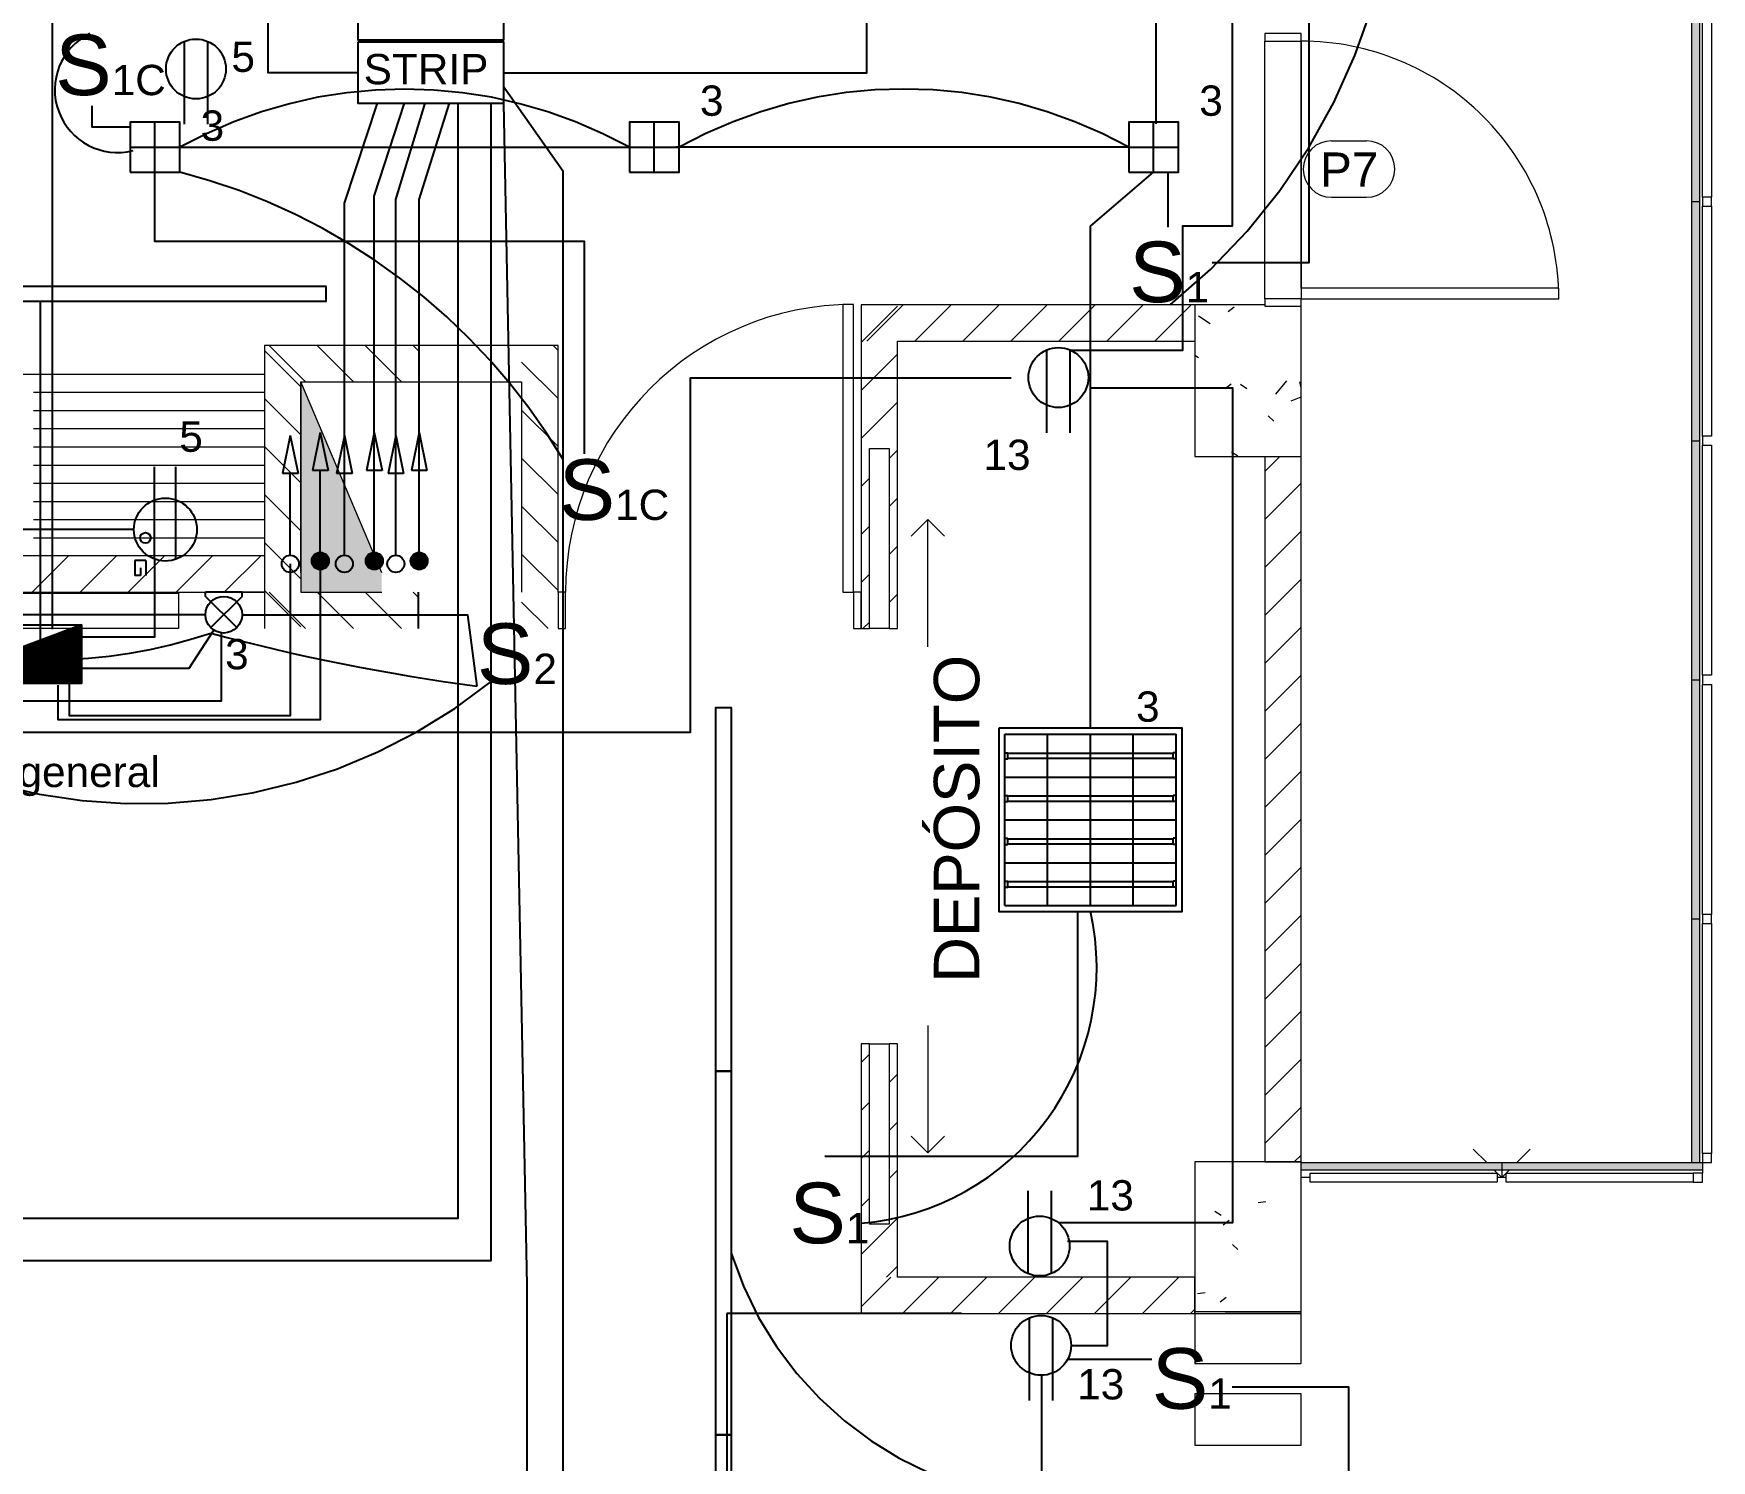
# Model space of a CAD drawing. Header units: inches. Extents: x 131 to 82119, y 71 to 16923.
# Drawn here: x 186.88 to 192.42, y 123.36 to 128.07 of the extents above; entities that cross this region are included whole.
import ezdxf
from ezdxf.enums import TextEntityAlignment as Align

# ---------------------------------------------------------------- set-up
doc = ezdxf.new("R2010")
doc.units = ezdxf.units.IN
doc.header["$MEASUREMENT"] = 0
doc.linetypes.add('HIDDEN', pattern=[9.525, 6.35, -3.175])
for name, color, linetype, lineweight in [('A-DETL-____-THIN', 151, 'Continuous', 18), ('A-DOOR-____-IDEN', 31, 'Continuous', 18), ('A-DOOR-____-MCUT', 31, 'Continuous', 18), ('A-DOOR-____-OTLN', 31, 'Continuous', 18), ('A-DOOR-FRAM-MCUT', 31, 'Continuous', 18), ('A-FLOR-____-OTLN', 192, 'Continuous', 18), ('A-FLOR-____-PATT', 8, 'Continuous', 18), ('A-GLAZ-CURT-OTLN', 52, 'Continuous', 18), ('A-GLAZ-CWMG-OTLN', 51, 'Continuous', 18), ('A-WALL-____-MCUT', 113, 'Continuous', 18), ('A-WALL-____-OTLN', 113, 'Continuous', 18), ('A-WALL-____-PATT', 111, 'Continuous', 18), ('DUCTO-PARED O TECHO', 7, 'Continuous', 25), ('G-____-____-TEXT', 231, 'Continuous', 9), ('RED-TELEVISIÓN', 84, 'TELEVISION', 25), ('RED-TELÉFONO', 240, 'TELEFONO', 25), ('S-COLS-____-MCUT', 52, 'Continuous', 18), ('S-COLS-____-OTLN', 52, 'Continuous', 18), ('S-STRS-____-OTLN', 31, 'Continuous', 18), ('SIMBOLOGIA', 150, 'Continuous', 25), ('SIMBOLOGÍA', 150, 'Continuous', 25)]:
    doc.layers.add(name, color=color, linetype=linetype, lineweight=lineweight)
for name, color, linetype in [('Arquitectónico', 253, 'Continuous'), ('BLOQUES TOMAS Y LUCES', 140, 'Continuous'), ('BLOQUES_ILUMINACION', 1, 'Continuous'), ('BLOQUES_ILUMINACION1', 8, 'Continuous'), ('INTERRUPTORES', 6, 'Continuous'), ('LAMPARAS', 20, 'Continuous'), ('LUCES Y TOMAS', 5, 'Continuous'), ('Retorno', 5, 'HIDDEN')]:
    doc.layers.add(name, color=color, linetype=linetype)
doc.styles.add('Arial_1', font='arial.ttf', dxfattribs={"height": 0.15})
doc.styles.add('Arial_4', font='arial.ttf', dxfattribs={"height": 0.1125})
doc.styles.get("Standard").update_dxf_attribs({"font": 'arial.ttf'})
doc.linetypes.add('TELEFONO', pattern='A,0.32,-0.12,["TEL",Standard,S=0.065,R=0,X=-0.065,Y=-0.0325],-0.14', length=0.58)
doc.linetypes.add('TELEVISION', pattern='A,0.32,-0.13,["TV",Standard,S=0.065,R=0,X=-0.065,Y=-0.0325],-0.13', length=0.58)
pattern_1 = [(45, (197.74889, 144.03864), (-0.07919596, 0.07919596), [])]

# ---------------------------------------------------------------- blocks, each defined once
blk = doc.blocks.new('M_Concrete-Rectangular-Column - Columna Concreto 0_35 x 0_50-1658615-ARQ-P1')
at = {"layer": 'S-COLS-____-OTLN'}
h = blk.add_hatch(dxfattribs=at)
h.set_pattern_fill('FP_33', style=0, pattern_type=2)
h.set_pattern_definition([(50, (6.859, 17.117), (0.546432, -0.047308), [0.057, -0.629]), (355, (6.859, 17.117), (-0.105429, 0.57337), [0.046, -0.503]), (100.451, (6.904, 17.113), (0.440955, 0.525708), [0.049, -0.534]), (46.184, (6.859, 17.269), (0.813123, -0.12606), [0.086, -0.943]), (96.636, (6.926, 17.259), (0.711995, 0.742252), [0.073, -0.801]), (351.184, (6.859, 17.269), (0.71223, 0.742616), [0.069, -0.754]), (21, (6.935, 17.231), (0.454985, -0.306292), [0.057, -0.629]), (326, (6.935, 17.231), (0.185766, 0.552594), [0.046, -0.503]), (71.451, (6.973, 17.205), (0.640536, 0.246016), [0.049, -0.534]), (37.5, (6.859, 17.117), (0.009206, 0.2541166), [0.025, -0.472, 0.025, -0.485, -0.505]), (37.5, (6.859, 17.117), (0.009206, 0.2541166), [-1.007, 0.025, -0.48]), (7.5, (6.859, 17.117), (0.2004608, 0.3007382), [0.025, -0.266, 0.025, -0.46, -0.192]), (7.5, (6.859, 17.117), (0.2004608, 0.3007382), [-0.776, 0.025, -0.167]), (327.5, (6.689, 17.117), (0.406483, -0.0170776), [0.025, -0.165, 0.025, -0.569, -0.789]), (327.5, (6.689, 17.117), (0.406483, -0.0170776), [-0.785, 0.025, -0.764]), (317.5, (6.612, 17.117), (0.4439987, 0.076008), [0.025, -0.223, 0.025, -0.37, -0.56]), (317.5, (6.612, 17.117), (0.4439987, 0.076008), [-0.642, 0.025, -0.535])])
h.paths.add_polyline_path([(0.175, -0.25), (0.175, 0.2451), (0.055, 0.2451), (0.055, 0.25), (-0.175, 0.25), (-0.175, -0.25), (0.055, -0.25)], flags=0)
at = {"layer": 'S-COLS-____-MCUT'}
for p, q in [((0.055, 0.25), (-0.175, 0.25)), ((-0.175, 0.25), (-0.175, -0.25)), ((0.175, -0.25), (0.175, 0.2451)), ((-0.175, -0.25), (0.175, -0.25))]:
    blk.add_line(p, q, dxfattribs=at)
blk = doc.blocks.new('Puertas Revit Lisas - 0_90 X 2_60-1819666-ARQ-P1')
at = {"layer": 'A-DOOR-____-MCUT'}
for p, q in [((0.425, 0.906825), (0.39, 0.906825)), ((0.39, 0.906825), (0.39, 0.056825)), ((0.425, 0.056825), (0.425, 0.906825)), ((0.39, 0.056825), (0.425, 0.056825))]:
    blk.add_line(p, q, dxfattribs=at)
at = {"layer": 'A-DOOR-____-OTLN'}
blk.add_arc((0.425, 0.056825), 0.85, 90, 180, dxfattribs=at)
at = {"layer": 'A-DOOR-FRAM-MCUT'}
for p, q in [((-0.425, 0.056825), (-0.45, 0.056825)), ((-0.45, 0.056825), (-0.45, -0.063175)), ((-0.425, -0.063175), (-0.425, 0.056825)), ((0.425, 0.056825), (0.425, -0.063175)), ((0.45, 0.056825), (0.425, 0.056825)), ((0.45, -0.063175), (0.45, 0.056825)), ((-0.45, -0.063175), (-0.425, -0.063175)), ((0.425, -0.063175), (0.45, -0.063175))]:
    blk.add_line(p, q, dxfattribs=at)
blk = doc.blocks.new('System Panel - Glazed-1488013-ARQ-P1')
at = {"layer": 'A-GLAZ-CURT-OTLN'}
blk.add_hatch(color=256, dxfattribs=at).paths.add_polyline_path([(0.3309, 0.0245), (0.3309, 0.0495), (-0.3309, 0.0495), (-0.3309, 0.0245)], flags=0)
for p, q in [((-0.3309, 0.0495), (0.3309, 0.0495)), ((0.3309, 0.0245), (-0.3309, 0.0245)), ((0.3309, 0.0495), (0.3309, 0.0245))]:
    blk.add_line(p, q, dxfattribs=at)
blk = doc.blocks.new('System Panel - Glazed-V28-ARQ-P1')
at = {"layer": 'A-GLAZ-CURT-OTLN'}
blk.add_hatch(color=256, dxfattribs=at).paths.add_polyline_path([(0.3309, 0.0245), (0.3309, 0.0495), (-0.3309, 0.0495), (-0.3309, 0.0245)], flags=0)
for p, q in [((-0.3309, 0.0495), (0.3309, 0.0495)), ((-0.3309, 0.0495), (-0.3309, 0.0245)), ((0.3309, 0.0245), (-0.3309, 0.0245)), ((0.3309, 0.0495), (0.3309, 0.0245))]:
    blk.add_line(p, q, dxfattribs=at)
blk = doc.blocks.new('System Panel - Glazed-1488044-ARQ-P1')
at = {"layer": 'A-GLAZ-CURT-OTLN'}
blk.add_hatch(color=256, dxfattribs=at).paths.add_polyline_path([(-0.402, 0.0245), (0.402, 0.0245), (0.402, 0.0495), (-0.402, 0.0495)], flags=0)
for p, q in [((-0.402, 0.0495), (0.402, 0.0495)), ((-0.402, 0.0495), (-0.402, 0.0245)), ((0.402, 0.0245), (-0.402, 0.0245)), ((0.402, 0.0495), (0.402, 0.0245))]:
    blk.add_line(p, q, dxfattribs=at)
blk = doc.blocks.new('System Panel - Glazed-1488045-ARQ-P1')
at = {"layer": 'A-GLAZ-CURT-OTLN'}
blk.add_hatch(color=256, dxfattribs=at).paths.add_polyline_path([(-0.3945, 0.0495), (-0.3945, 0.0245), (0.3945, 0.0245), (0.3945, 0.0495), (0.0344, 0.0495)], flags=0)
for p, q in [((-0.3945, 0.0495), (0.3945, 0.0495)), ((-0.3945, 0.0495), (-0.3945, 0.0245)), ((0.3945, 0.0245), (-0.3945, 0.0245)), ((0.3945, 0.0495), (0.3945, 0.0245))]:
    blk.add_line(p, q, dxfattribs=at)
blk = doc.blocks.new('Rectangular Mullion - 30mm Square-1488043-ARQ-P1')
at = {"layer": 'A-GLAZ-CWMG-OTLN'}
for p, q in [((0, -5.8737), (0.03, -5.8737)), ((0, -6.6327), (0, -5.8737)), ((0.03, -5.8737), (0.03, -6.6327)), ((0.03, -6.6327), (0, -6.6327))]:
    blk.add_line(p, q, dxfattribs=at)
blk = doc.blocks.new('Rectangular Mullion - 30mm Square-1488012-ARQ-P1')
at = {"layer": 'A-GLAZ-CWMG-OTLN'}
for p, q in [((-1.2937, -9.094), (-1.2937, -9.064)), ((-1.2937, -9.064), (-0.6769, -9.064)), ((-0.6769, -9.064), (-0.6769, -9.094)), ((-0.6769, -9.094), (-1.2937, -9.094))]:
    blk.add_line(p, q, dxfattribs=at)
blk = doc.blocks.new('Rectangular Mullion - 30mm Square-1488014-ARQ-P1')
at = {"layer": 'A-GLAZ-CWMG-OTLN'}
for p, q in [((-0.03, -0.015), (-0.03, 0.015)), ((-0.03, 0.015), (0, 0.015)), ((0, 0.015), (0, -0.015)), ((0, -0.015), (-0.03, -0.015))]:
    blk.add_line(p, q, dxfattribs=at)
blk = doc.blocks.new('Rectangular Mullion - 30mm Square-1488003-ARQ-P1')
at = {"layer": 'A-GLAZ-CWMG-OTLN'}
for p, q in [((0, 0.015), (-0.03, 0.015)), ((-0.03, 0.015), (-0.03, -0.015)), ((0, -0.015), (0, 0.015)), ((-0.03, -0.015), (0, -0.015))]:
    blk.add_line(p, q, dxfattribs=at)
blk = doc.blocks.new('Rectangular Mullion - 30mm Square-1488009-ARQ-P1')
at = {"layer": 'A-GLAZ-CWMG-OTLN'}
for p, q in [((-0.015, -0.015), (-0.015, 0.015)), ((-0.015, 0.015), (0.015, 0.015)), ((0.015, 0.015), (0.015, -0.015)), ((0.015, -0.015), (-0.015, -0.015))]:
    blk.add_line(p, q, dxfattribs=at)
blk = doc.blocks.new('Puertas Revit Lisas - 1_00 x 2_70-1759846-ARQ-P1')
at = {"layer": 'A-DOOR-____-MCUT'}
for p, q in [((0.475, 1.006825), (0.44, 1.006825)), ((0.44, 1.006825), (0.44, 0.056825)), ((0.475, 0.056825), (0.475, 1.006825)), ((0.44, 0.056825), (0.475, 0.056825))]:
    blk.add_line(p, q, dxfattribs=at)
at = {"layer": 'A-DOOR-____-OTLN'}
blk.add_arc((0.475, 0.056825), 0.95, 90, 180, dxfattribs=at)
at = {"layer": 'A-DOOR-FRAM-MCUT'}
for p, q in [((-0.475, 0.056825), (-0.5, 0.056825)), ((-0.5, 0.056825), (-0.5, -0.063175)), ((-0.475, -0.063175), (-0.475, 0.056825)), ((0.475, 0.056825), (0.475, -0.063175)), ((0.5, 0.056825), (0.475, 0.056825)), ((0.5, -0.063175), (0.5, 0.056825)), ((-0.5, -0.063175), (-0.475, -0.063175)), ((0.475, -0.063175), (0.5, -0.063175))]:
    blk.add_line(p, q, dxfattribs=at)
blk = doc.blocks.new('Etiqueta Puerta 1_5mm - Etiqueta Puerta 1_5mm-1832370-ARQ-P1')
at = {"layer": 'A-DOOR-____-IDEN'}
for p, q in [((-0.000813, 0.001281), (0.000734, 0.001281)), ((-0.000813, -0.001203), (0.000734, -0.001203))]:
    blk.add_line(p, q, dxfattribs=at)
for centre, start, end in [((-0.000813, 0.000039), 90, 270), ((0.000734, 0.000039), 270, 90)]:
    blk.add_arc(centre, 0.001242, start, end, dxfattribs=at)
blk = doc.blocks.new('LUZAP')
at = {"layer": 'SIMBOLOGIA'}
for p, q in [((-0.09, 0.02), (0.0636, 0.1736)), ((-0.0636, 0.1736), (0.09, 0.02)), ((-0.09, 0.02), (-0.09, 0)), ((-0.09, 0), (0.09, 0)), ((0.09, 0.02), (0.09, 0))]:
    blk.add_line(p, q, dxfattribs=at)
blk.add_circle((0, 0.11), 0.09, dxfattribs=at)
blk = doc.blocks.new('4X17W')
at = {"layer": 'BLOQUES_ILUMINACION'}
blk.add_lwpolyline([(-0.3025, 0.3025), (-0.3025, -0.3025), (0.3025, -0.3025), (0.3025, 0.3025)], close=True, dxfattribs=at)
at = {"layer": 'BLOQUES_ILUMINACION1'}
for p, q in [((-0.2825, -0.2825), (-0.2825, 0.2825)), ((-0.2825, 0.2825), (0.2825, 0.2825)), ((-0.1413, -0.2825), (-0.1413, 0.2825)), ((0, -0.2825), (0, 0.2825)), ((0.1413, -0.2825), (0.1413, 0.2825)), ((0.2825, -0.2825), (0.2825, 0.2825)), ((-0.2825, 0.2219), (-0.2725, 0.2219)), ((-0.2725, 0.2019), (-0.2725, 0.2219)), ((0.2725, 0.2019), (0.2725, 0.2219)), ((0.2825, 0.2219), (0.2725, 0.2219)), ((-0.2825, 0.2019), (-0.2725, 0.2019)), ((-0.2725, 0.2204), (0.2725, 0.2204)), ((-0.2725, 0.2034), (0.2725, 0.2034)), ((0.2825, 0.2019), (0.2725, 0.2019)), ((-0.2825, 0.1413), (0.2825, 0.1413)), ((-0.2825, 0.0806), (-0.2725, 0.0806)), ((-0.2825, 0.0606), (-0.2725, 0.0606)), ((-0.2725, 0.0606), (-0.2725, 0.0806)), ((-0.2725, 0.0791), (0.2725, 0.0791)), ((-0.2725, 0.0621), (0.2725, 0.0621)), ((0.2725, 0.0606), (0.2725, 0.0806)), ((0.2825, 0.0806), (0.2725, 0.0806)), ((0.2825, 0.0606), (0.2725, 0.0606)), ((-0.2825, 0), (0.2825, 0)), ((-0.2825, -0.0606), (-0.2725, -0.0606)), ((-0.2825, -0.0806), (-0.2725, -0.0806)), ((-0.2725, -0.0806), (-0.2725, -0.0606)), ((-0.2725, -0.0621), (0.2725, -0.0621)), ((-0.2725, -0.0791), (0.2725, -0.0791)), ((0.2725, -0.0806), (0.2725, -0.0606)), ((0.2825, -0.0606), (0.2725, -0.0606)), ((0.2825, -0.0806), (0.2725, -0.0806)), ((-0.2825, -0.1413), (0.2825, -0.1413)), ((-0.2825, -0.2019), (-0.2725, -0.2019)), ((-0.2725, -0.2219), (-0.2725, -0.2019)), ((-0.2725, -0.2034), (0.2725, -0.2034)), ((-0.2725, -0.2204), (0.2725, -0.2204)), ((0.2725, -0.2219), (0.2725, -0.2019)), ((0.2825, -0.2019), (0.2725, -0.2019)), ((-0.2825, -0.2219), (-0.2725, -0.2219)), ((0.2825, -0.2219), (0.2725, -0.2219)), ((-0.2825, -0.2825), (0.2825, -0.2825))]:
    blk.add_line(p, q, dxfattribs=at)
blk = doc.blocks.new('TOMA')
at = {"layer": 'SIMBOLOGIA'}
for p, q in [((-0.0301, 0.2165), (-0.0301, 0.0062)), ((0.0294, 0.2165), (0.0294, 0.1463)), ((0.0294, 0.1463), (0.0294, 0.0059))]:
    blk.add_line(p, q, dxfattribs=at)
blk.add_circle((0, 0.0761), 0.0761, dxfattribs=at)
blk = doc.blocks.new('TOMA GFCI')
at = {"layer": 'BLOQUES TOMAS Y LUCES'}
for p, q in [((-0.0076, 0.044), (-0.3947, 0.044)), ((-0.0084, -0.0462), (-0.3947, -0.0462)), ((-0.003, -0.0813), (0.0598, -0.0813)), ((-0.003, -0.0813), (-0.003, -0.1274)), ((-0.003, -0.1274), (0.0598, -0.1274)), ((0.0284, -0.1043), (0.0598, -0.1043)), ((0.0598, -0.1043), (0.0598, -0.1274))]:
    blk.add_line(p, q, dxfattribs=at)
for centre, radius in [((-0.1319, 0), 0.1319), ((-0.0971, -0.0838), 0.0221)]:
    blk.add_circle(centre, radius, dxfattribs=at)
blk = doc.blocks.new('TABLERO')
at = {"layer": 'LUCES Y TOMAS', "color": 0}
for points in [[(0.2574, 0), (-0.2574, -0.1939)], [(-0.2574, 0), (0.2574, 0), (0.2574, -0.1939), (-0.2574, -0.1939), (-0.2574, 0)], [(0.2574, 0), (-0.2574, -0.1939)], [(0.2574, -0.0038), (-0.2474, -0.1939)], [(0.2574, -0.0075), (-0.2374, -0.1939)], [(0.2574, -0.0113), (-0.2274, -0.1939)], [(0.2574, -0.0151), (-0.2174, -0.1939)], [(0.2574, -0.0188), (-0.2074, -0.1939)], [(0.2574, -0.0226), (-0.1974, -0.1939)], [(0.2574, -0.0264), (-0.1874, -0.1939)], [(0.2574, -0.0301), (-0.1774, -0.1939)], [(0.2574, -0.0339), (-0.1674, -0.1939)], [(0.2574, -0.0377), (-0.1574, -0.1939)], [(0.2574, -0.0414), (-0.1474, -0.1939)], [(0.2574, -0.0452), (-0.1374, -0.1939)], [(0.2574, -0.049), (-0.1274, -0.1939)], [(0.2574, -0.0527), (-0.1174, -0.1939)], [(0.2574, -0.0565), (-0.1074, -0.1939)], [(0.2574, -0.0603), (-0.0974, -0.1939)], [(0.2574, -0.064), (-0.0874, -0.1939)], [(0.2574, -0.0678), (-0.0774, -0.1939)], [(0.2574, -0.0716), (-0.0674, -0.1939)], [(0.2574, -0.0753), (-0.0574, -0.1939)], [(0.2574, -0.0791), (-0.0474, -0.1939)], [(0.2574, -0.0829), (-0.0374, -0.1939)], [(0.2574, -0.0866), (-0.0274, -0.1939)], [(0.2574, -0.0904), (-0.0174, -0.1939)], [(0.2574, -0.0942), (-0.0074, -0.1939)], [(0.2574, -0.0979), (0.0026, -0.1939)], [(0.2574, -0.1017), (0.0126, -0.1939)], [(0.2574, -0.1055), (0.0226, -0.1939)], [(0.2574, -0.1092), (0.0326, -0.1939)], [(0.2574, -0.113), (0.0426, -0.1939)], [(0.2574, -0.1168), (0.0526, -0.1939)], [(0.2574, -0.1205), (0.0626, -0.1939)], [(0.2574, -0.1243), (0.0726, -0.1939)], [(0.2574, -0.1281), (0.0826, -0.1939)], [(0.2574, -0.1318), (0.0926, -0.1939)], [(0.2574, -0.1356), (0.1026, -0.1939)], [(0.2574, -0.1394), (0.1126, -0.1939)], [(0.2574, -0.1431), (0.1226, -0.1939)], [(0.2574, -0.1469), (0.1326, -0.1939)], [(0.2574, -0.1507), (0.1426, -0.1939)], [(0.2574, -0.1544), (0.1526, -0.1939)], [(0.2574, -0.1582), (0.1626, -0.1939)], [(0.2574, -0.162), (0.1726, -0.1939)], [(0.2574, -0.1657), (0.1826, -0.1939)], [(0.2574, -0.1695), (0.1926, -0.1939)], [(0.2574, -0.1733), (0.2026, -0.1939)], [(0.2574, -0.177), (0.2126, -0.1939)], [(0.2574, -0.1808), (0.2226, -0.1939)], [(0.2574, -0.1846), (0.2326, -0.1939)], [(0.2574, -0.1883), (0.2426, -0.1939)], [(0.2574, -0.1921), (0.2526, -0.1939)]]:
    blk.add_lwpolyline(points, dxfattribs=at)
blk = doc.blocks.new('Db')
at = {"layer": 'SIMBOLOGÍA'}
blk.add_hatch(color=256, dxfattribs=at).paths.add_polyline_path([(0.0282, 0, 1), (-0.0282, 0, 1)])
at = {"layer": 'SIMBOLOGÍA', "color": 3, "linetype": 'Continuous'}
for p, q in [((0.0282, 0), (0.2983, 0)), ((0.4239, 0), (0.2983, 0.0256)), ((0.2983, -0.0256), (0.2983, 0.0256)), ((0.4239, 0), (0.2983, -0.0256))]:
    blk.add_line(p, q, dxfattribs=at)
at = {"layer": 'SIMBOLOGÍA', "ltscale": 0.2}
blk.add_circle((0, 0), 0.0282, dxfattribs=at)
blk = doc.blocks.new('Ds')
at = {"layer": 'SIMBOLOGÍA', "color": 3, "linetype": 'Continuous'}
for p, q in [((0.0282, 0), (0.2983, 0)), ((0.2983, -0.0256), (0.2983, 0.0256)), ((0.4239, 0), (0.2983, 0.0256)), ((0.4239, 0), (0.2983, -0.0256))]:
    blk.add_line(p, q, dxfattribs=at)
at = {"layer": 'SIMBOLOGÍA', "ltscale": 0.2}
blk.add_circle((0, 0), 0.0282, dxfattribs=at)

msp = doc.modelspace()

# ---------------------------------------------------------------- hatches: boundary and pattern name
at = {"layer": 'A-FLOR-____-PATT'}
h = msp.add_hatch(color=256, dxfattribs=at)
h.dxf.hatch_style = 1
h.paths.add_polyline_path([(187.7655, 126.9177), (187.7655, 126.2238), (188.0325, 126.2238), (188.0325, 126.2877)])
at = {"layer": 'A-WALL-____-PATT'}
h = msp.add_hatch(dxfattribs=at)
h.set_pattern_fill('FP_37', color=8, style=0, pattern_type=2)
h.set_pattern_definition([(45, (197.41773, 144.03864), (-0.07919596, 0.07919596), [])])
h.paths.add_polyline_path([(189.614, 123.964), (189.734, 123.964), (189.734, 124.7338), (189.7065, 124.7338), (189.7065, 124.1388), (189.6415, 124.1388), (189.6415, 124.7338), (189.614, 124.7338)])
h.paths.add_polyline_path([(189.6415, 126.1038), (189.6415, 126.6988), (189.7065, 126.6988), (189.7065, 126.1038), (189.734, 126.1038), (189.734, 127.1724), (189.614, 127.1724), (189.614, 126.1038)])
h = msp.add_hatch(dxfattribs=at)
h.set_pattern_fill('FP_37', color=8, style=0, pattern_type=2)
h.set_pattern_definition(pattern_1)
h.paths.add_polyline_path([(189.9452, 127.0524), (190.7152, 127.0524), (190.7152, 127.1724), (189.614, 127.1724), (189.614, 127.0524), (189.734, 127.0524)])
h = msp.add_hatch(dxfattribs=at)
h.set_pattern_fill('FP_37', color=8, angle=270, style=0, pattern_type=2)
h.set_pattern_definition([(315, (205.32576, 116.184), (0.07919596, 0.07919596), [])])
h.paths.add_polyline_path([(187.6452, 126.9177), (188.1525, 126.9177), (188.1525, 127.0377), (187.6452, 127.0377)])
h = msp.add_hatch(dxfattribs=at)
h.set_pattern_fill('FP_37', color=8, angle=270, style=0, pattern_type=2)
h.set_pattern_definition([(315, (204.9384, 116.064), (0.07919596, 0.07919596), [])])
h.paths.add_polyline_path([(187.6452, 126.1038), (187.7652, 126.1038), (187.7652, 127.0377), (187.6452, 127.0377), (187.6452, 126.7977)])
h = msp.add_hatch(dxfattribs=at)
h.set_pattern_fill('FP_37', color=8, angle=270, style=0, pattern_type=2)
h.set_pattern_definition([(315, (205.78723, 116.184), (0.07919596, 0.07919596), [])])
h.paths.add_polyline_path([(188.494, 126.1038), (188.614, 126.1038), (188.614, 127.0377), (188.494, 127.0377), (188.494, 126.9177)])
h = msp.add_hatch(dxfattribs=at)
h.set_pattern_fill('FP_37', color=8, style=0, pattern_type=2)
h.set_pattern_definition(pattern_1)
h.paths.add_polyline_path([(191.0652, 124.344), (191.0652, 126.6724), (190.9452, 126.6724), (190.9452, 124.344)], flags=0)
h = msp.add_hatch(dxfattribs=at)
h.set_pattern_fill('FP_37', color=8, style=0, pattern_type=2)
h.set_pattern_definition([(45, (197.74889, 143.90399), (-0.07919596, 0.07919596), [])])
h.paths.add_polyline_path([(187.6452, 126.2238), (187.6452, 126.3438), (185.406, 126.3438), (185.406, 126.2238), (187.7512, 126.2238)])
h = msp.add_hatch(dxfattribs=at)
h.set_pattern_fill('FP_37', color=8, angle=270, style=0, pattern_type=2)
h.set_pattern_definition([(315, (205.32576, 115.37005), (0.07919596, 0.07919596), [])])
h.paths.add_polyline_path([(187.6452, 126.1038), (188.1525, 126.1038), (188.1525, 126.2238), (187.6452, 126.2238)])
h = msp.add_hatch(dxfattribs=at)
h.set_pattern_fill('FP_37', color=8, style=0, pattern_type=2)
h.set_pattern_definition(pattern_1)
h.paths.add_polyline_path([(190.7152, 123.844), (190.7152, 123.964), (189.614, 123.964), (189.614, 123.844)])
at = {"layer": 'S-COLS-____-OTLN'}
h = msp.add_hatch(dxfattribs=at)
h.set_pattern_fill('FP_31', style=0, pattern_type=2)
h.set_pattern_definition([(50, (197.7489, 144.03864), (0.546432, -0.047308), [0.057, -0.629]), (355, (197.7489, 144.03864), (-0.105429, 0.57337), [0.046, -0.503]), (100.451, (197.7939, 144.03464), (0.440955, 0.525708), [0.049, -0.534]), (46.184, (197.7489, 144.19164), (0.813123, -0.12606), [0.086, -0.943]), (96.636, (197.8169, 144.18064), (0.711995, 0.742252), [0.073, -0.801]), (351.184, (197.7489, 144.19164), (0.71223, 0.742616), [0.069, -0.754]), (21, (197.8249, 144.15364), (0.454985, -0.306292), [0.057, -0.629]), (326, (197.8249, 144.15364), (0.185766, 0.552594), [0.046, -0.503]), (71.451, (197.8629, 144.12764), (0.640536, 0.246016), [0.049, -0.534]), (37.5, (197.7489, 144.03864), (0.009206, 0.2541166), [0.025, -0.472, 0.025, -0.485, -0.505]), (37.5, (197.7489, 144.03864), (0.009206, 0.2541166), [-1.007, 0.025, -0.48]), (7.5, (197.7489, 144.03864), (0.2004608, 0.3007382), [0.025, -0.266, 0.025, -0.46, -0.192]), (7.5, (197.7489, 144.03864), (0.2004608, 0.3007382), [-0.776, 0.025, -0.167]), (327.5, (197.5789, 144.03864), (0.406483, -0.0170776), [0.025, -0.165, 0.025, -0.569, -0.789]), (327.5, (197.5789, 144.03864), (0.406483, -0.0170776), [-0.785, 0.025, -0.764]), (317.5, (197.5029, 144.03864), (0.4439987, 0.076008), [0.025, -0.223, 0.025, -0.37, -0.56]), (317.5, (197.5029, 144.03864), (0.4439987, 0.076008), [-0.642, 0.025, -0.535])])
h.paths.add_polyline_path([(191.0652, 123.844), (191.0652, 124.344), (190.7152, 124.344), (190.7152, 123.844), (190.7298, 123.844)], flags=0)

# ---------------------------------------------------------------- linework, layer by layer
msp.add_line((188.1525, 126.2238), (188.1525, 126.1038))
at = {"linetype": 'HIDDEN'}
for p, q in [((189.9452, 123.844), (189.1707, 123.844)), ((189.1707, 123.844), (189.1707, 121.0691))]:
    msp.add_line(p, q, dxfattribs=at)
at = {"layer": 'A-DETL-____-THIN'}
for p, q in [((185.326, 126.9438), (187.6452, 126.9438)), ((188.0325, 126.2877), (187.7655, 126.9177)), ((186.8839, 126.8838), (187.6452, 126.8838)), ((186.8839, 126.8238), (187.6452, 126.8238)), ((186.8839, 126.7638), (187.6452, 126.7638)), ((186.8839, 126.7038), (186.9052, 126.7038)), ((186.8839, 126.7038), (187.6452, 126.7038)), ((186.8839, 126.6438), (187.6452, 126.6438)), ((186.8839, 126.5838), (187.6452, 126.5838)), ((186.8839, 126.5238), (187.6452, 126.5238)), ((186.8839, 126.4638), (187.6452, 126.4638)), ((189.834, 126.4638), (189.779, 126.4088)), ((189.834, 126.0438), (189.834, 126.4638)), ((189.834, 126.4638), (189.889, 126.4088)), ((186.8839, 126.4038), (187.6452, 126.4038)), ((189.834, 124.7938), (189.834, 124.3738)), ((189.834, 124.3738), (189.779, 124.4288)), ((189.834, 124.3738), (189.889, 124.4288))]:
    msp.add_line(p, q, dxfattribs=at)
at = {"layer": 'A-FLOR-____-OTLN'}
for p, q in [((191.0656, 127.2275), (191.0656, 128.0675)), ((191.0656, 127.1724), (191.0656, 127.1925)), ((189.7065, 126.1038), (189.6415, 126.1038)), ((189.6415, 124.7338), (189.7065, 124.7338))]:
    msp.add_line(p, q, dxfattribs=at)
at = {"layer": 'A-WALL-____-MCUT'}
for p, q in [((189.614, 127.1724), (189.614, 126.1038)), ((190.7152, 127.1724), (189.614, 127.1724)), ((187.6452, 127.0377), (187.6452, 126.1038)), ((187.7652, 127.0377), (187.6452, 127.0377)), ((188.614, 127.0377), (187.7655, 127.0377)), ((188.614, 126.2238), (188.614, 127.0377)), ((189.734, 126.1038), (189.734, 127.0524)), ((189.734, 127.0524), (190.7152, 127.0524)), ((187.7652, 126.3438), (187.7652, 126.9177)), ((187.7655, 126.2877), (187.7655, 126.9177)), ((187.7655, 126.9177), (188.494, 126.9177)), ((187.7655, 126.9177), (187.7655, 126.2238)), ((188.494, 126.9177), (188.494, 126.2238)), ((189.6415, 126.1038), (189.6415, 126.6988)), ((189.6415, 126.6988), (189.7065, 126.6988)), ((189.7065, 126.6988), (189.7065, 126.1038)), ((190.9452, 126.6724), (190.9452, 124.344)), ((191.0652, 124.344), (191.0652, 126.6724)), ((187.6452, 126.3438), (183.981, 126.3438)), ((183.981, 126.2238), (187.6452, 126.2238)), ((187.6452, 126.2238), (187.5355, 126.2238)), ((189.614, 126.1038), (189.6415, 126.1038)), ((189.7065, 126.1038), (189.734, 126.1038)), ((189.6415, 124.7338), (189.614, 124.7338)), ((189.614, 124.7338), (189.614, 123.844)), ((189.6415, 124.1388), (189.6415, 124.7338)), ((189.734, 124.7338), (189.7065, 124.7338)), ((189.7065, 124.7338), (189.7065, 124.1388)), ((189.734, 123.964), (189.734, 124.7338)), ((190.9452, 124.344), (191.0652, 124.344)), ((189.7065, 124.1388), (189.6415, 124.1388)), ((190.7152, 123.964), (189.734, 123.964)), ((190.7152, 123.844), (190.7152, 123.964)), ((189.614, 123.844), (190.7152, 123.844)), ((191.0652, 123.8491), (190.7152, 123.8491)), ((190.7152, 123.8491), (190.7152, 123.6791)), ((191.0652, 123.8443), (190.8152, 123.8443)), ((191.0652, 123.6791), (191.0652, 123.8491)), ((190.7152, 123.6791), (191.0652, 123.6791)), ((191.0652, 123.5791), (190.7152, 123.5791)), ((190.7152, 123.5791), (190.7152, 123.4091)), ((191.0652, 123.4091), (191.0652, 123.5791)), ((190.7152, 123.4091), (191.0652, 123.4091))]:
    msp.add_line(p, q, dxfattribs=at)
at = {"layer": 'A-WALL-____-OTLN'}
for p, q in [((190.9452, 127.1925), (190.9452, 128.0425)), ((191.0652, 128.0425), (191.0652, 127.2275)), ((187.7655, 126.2238), (188.0325, 126.2238))]:
    msp.add_line(p, q, dxfattribs=at)
msp.add_lwpolyline([(186.5257, 126.2214), (187.3618, 126.2214), (187.3618, 126.1038), (186.5257, 126.1038)], close=True, dxfattribs=at)
at = {"layer": 'DUCTO-PARED O TECHO'}
for points in [[(190.3037, 127.0231), (190.6755, 127.0231), (190.6755, 127.4332), (190.8391, 127.4332), (190.8391, 130.374)], [(190.3101, 130.1183), (190.5863, 130.1183), (190.5863, 127.7691)], [(191.0907, 129.5072), (191.0907, 127.3105), (190.7721, 127.3105)], [(187.9469, 128.3692), (186.9451, 128.3692), (186.9451, 126.1017)], [(187.0757, 127.8292), (187.0757, 127.7598), (187.2022, 127.7598)], [(190.4966, 127.6925), (189.0028, 127.6925)], [(188.8494, 127.692), (187.3664, 127.692)], [(188.7011, 126.6802), (188.7011, 127.3816), (187.284, 127.3816), (187.284, 127.6162)], [(190.3704, 125.7752), (190.3704, 127.4322), (190.5789, 127.6101)], [(190.626, 127.6101), (190.626, 127.4286)], [(186.9058, 127.1835), (186.9058, 126.0655)], [(190.2638, 124.1444), (190.8404, 124.1444), (190.8404, 126.8973), (190.3691, 126.8973)], [(187.215, 126.4307), (185.8202, 126.4307)], [(187.8298, 126.3271), (187.8298, 125.8024), (186.9654, 125.8024), (186.9654, 125.917)], [(187.7309, 126.3177), (187.7309, 125.8163), (187.0026, 125.8163), (187.0026, 125.9227)], [(187.2824, 126.3334), (187.2824, 126.0761), (187.0416, 126.0752)], [(187.4507, 126.1499), (186.4487, 126.1499)], [(187.5717, 126.1499), (188.3152, 126.1499), (188.3464, 125.9144)], [(186.2318, 125.866), (187.5043, 125.866), (187.5043, 126.0898)], [(187.0416, 125.9735), (187.397, 125.9735), (187.4783, 126.0991)], [(190.3274, 125.1702), (190.3274, 124.3622), (189.4946, 124.3622)], [(190.3063, 123.7388), (190.4263, 123.7388), (190.4263, 124.0811), (190.2947, 124.0811)], [(190.2955, 123.6938), (190.5727, 123.6938)], [(191.003, 120.9494), (191.223, 120.9494), (191.223, 123.6006), (190.8375, 123.6006)]]:
    msp.add_lwpolyline(points, dxfattribs=at)
for points in [[(187.9534, 128.2475), (187.9534, 128.0466), (188.4352, 128.0466), (188.4352, 128.2475)], [(187.9534, 128.0385), (187.9534, 127.8376), (188.4352, 127.8376), (188.4352, 128.0385)]]:
    msp.add_lwpolyline(points, close=True, dxfattribs=at)
for points in [[(190.1087, 126.9306), (189.0502, 126.9306), (189.0502, 125.7617), (186.8147, 125.7617), (186.8147, 125.8382, 1), (186.8147, 125.8938), (186.8147, 125.9263)], [(184.0962, 122.8857), (190.21, 122.8857), (190.21, 123.1636, 1), (190.21, 123.2764), (190.21, 123.6408)]]:
    msp.add_lwpolyline(points, format="xyb", dxfattribs=at)
at = {"layer": 'LAMPARAS'}
for p, q in [((187.3669, 127.7748), (187.2022, 127.7748)), ((187.2845, 127.6101), (187.2845, 127.7748)), ((189.0141, 127.7748), (188.8494, 127.7748)), ((188.9317, 127.6101), (188.9317, 127.7748)), ((190.6613, 127.7748), (190.4966, 127.7748)), ((190.4966, 127.7748), (190.4966, 127.6101)), ((190.5789, 127.6101), (190.5789, 127.7748)), ((187.2022, 127.6925), (187.3669, 127.6925)), ((188.8494, 127.6925), (189.0141, 127.6925)), ((190.4966, 127.6925), (190.6613, 127.6925)), ((187.2022, 127.6101), (187.3669, 127.6101)), ((188.8494, 127.6101), (189.0141, 127.6101)), ((190.4966, 127.6101), (190.6613, 127.6101))]:
    msp.add_line(p, q, dxfattribs=at)
for points in [[(187.2022, 127.6101), (187.3669, 127.6101), (187.3669, 127.7748), (187.2022, 127.7748)], [(188.8494, 127.6101), (189.0141, 127.6101), (189.0141, 127.7748), (188.8494, 127.7748)], [(190.4966, 127.6101), (190.6613, 127.6101), (190.6613, 127.7748), (190.4966, 127.7748)], [(186.6483, 127.2335), (187.8483, 127.2335), (187.8483, 127.1835), (186.6483, 127.1835)], [(189.135, 124.6432), (189.135, 125.8432), (189.185, 125.8432), (189.185, 124.6432)], [(189.135, 123.4432), (189.135, 124.6432), (189.185, 124.6432), (189.185, 123.4432)], [(189.135, 122.2432), (189.135, 123.4432), (189.185, 123.4432), (189.185, 122.2432)]]:
    msp.add_lwpolyline(points, close=True, dxfattribs=at)
at = {"layer": 'RED-TELEVISIÓN'}
for points in [[(188.4352, 127.9381), (189.6324, 127.9381), (189.6324, 130.3762)], [(178.7966, 119.7581), (178.6686, 119.7581), (178.6686, 122.5333), (188.5123, 122.5333), (188.5123, 123.938), (188.4352, 127.8376)], [(184.2758, 124.1585), (188.2841, 124.1585), (188.2841, 127.8376)], [(187.9091, 126.3459), (187.9091, 127.5082), (188.0188, 127.8376)], [(188.008, 126.3553), (188.008, 127.5314), (188.1078, 127.8376)]]:
    msp.add_lwpolyline(points, dxfattribs=at)
at = {"layer": 'RED-TELÉFONO'}
for points in [[(187.9534, 127.9381), (187.658, 127.9381), (187.658, 130.3528)], [(178.823, 119.3716), (178.3381, 119.3716), (178.3381, 122.6044), (188.6309, 122.6044), (188.6309, 127.6122), (188.4352, 127.8908)], [(184.2758, 124.0187), (188.3929, 124.0187), (188.3929, 127.8376)], [(188.0789, 126.3459), (188.0789, 127.5198), (188.1759, 127.8376)], [(188.1557, 126.3553), (188.1557, 127.5198), (188.2564, 127.8376)]]:
    msp.add_lwpolyline(points, dxfattribs=at)
at = {"layer": 'Retorno'}
for centre, radius, start, end in [((189.3693, 128.7463), 2.0187, 308.7687, 26.6834), ((187.1609, 127.8819), 0.2069, 116.2459, 284.406), ((188.1081, 126.3577), 1.5264, 60.9479, 119.0522), ((189.7553, 126.3581), 1.5264, 60.9479, 119.0522), ((186.8423, 125.5934), 2.0838, 30.8671, 75.4181), ((186.9283, 127.6826), 1.6822, 251.2736, 288.7264), ((189.2372, 132.673), 6.8171, 254.96194, 262.49178), ((187.2436, 127.3705), 1.8442, 236.726, 308.5492), ((189.5455, 124.9847), 0.8454, 274.6461, 12.6697), ((190.3111, 124.4013), 1.1816, 197.6379, 284.5426)]:
    msp.add_arc(centre, radius, start, end, dxfattribs=at)
at = {"layer": 'S-COLS-____-MCUT'}
for p, q in [((191.0652, 124.344), (190.7152, 124.344)), ((190.7152, 124.344), (190.7152, 123.844)), ((191.0652, 123.844), (191.0652, 124.344)), ((190.7152, 123.844), (191.0652, 123.844))]:
    msp.add_line(p, q, dxfattribs=at)
at = {"layer": 'S-STRS-____-OTLN'}
for p, q in [((192.3889, 126.739), (192.3889, 126.709)), ((192.3889, 125.95), (192.3889, 125.92)), ((191.6775, 124.3421), (191.6333, 124.3864)), ((191.7765, 124.3421), (191.8208, 124.3864)), ((191.727, 124.2926), (191.7025, 124.3171)), ((191.727, 124.3171), (191.727, 124.2926)), ((191.727, 124.2926), (191.7515, 124.3171)), ((192.3889, 124.3171), (192.3889, 124.3076)), ((191.0952, 124.2926), (191.0652, 124.2926)), ((191.742, 124.2926), (191.712, 124.2926))]:
    msp.add_line(p, q, dxfattribs=at)

# ---------------------------------------------------------------- block references
at = {"layer": 'A-DOOR-____-IDEN', "xscale": 74.99999999999996, "yscale": 74.99999999999996, "zscale": 74.99999999999996}
msp.add_blockref('Etiqueta Puerta 1_5mm - Etiqueta Puerta 1_5mm-1832370-ARQ-P1', (191.2263, 127.6175), dxfattribs=at)
at = {"layer": 'A-DOOR-____-OTLN', "rotation": 270.0000000000003}
msp.add_blockref('Puertas Revit Lisas - 0_90 X 2_60-1819666-ARQ-P1', (191.0084, 127.6175), dxfattribs=at)
at = {"layer": 'A-DOOR-____-OTLN'}
msp.add_blockref('Puertas Revit Lisas - 1_00 x 2_70-1759846-ARQ-P1', (189.114, 126.167), dxfattribs=at)
at = {"layer": 'A-GLAZ-CURT-OTLN', "rotation": 90.00000000000031}
for name, p in [('System Panel - Glazed-1488044-ARQ-P1', (192.4039, 127.9149)), ('System Panel - Glazed-1488045-ARQ-P1', (192.4039, 127.1184)), ('System Panel - Glazed-1488045-ARQ-P1', (192.4039, 126.3295)), ('System Panel - Glazed-1488045-ARQ-P1', (192.4039, 125.5405)), ('System Panel - Glazed-1488044-ARQ-P1', (192.4039, 124.7441))]:
    msp.add_blockref(name, p, dxfattribs=at)
at = {"layer": 'A-GLAZ-CURT-OTLN'}
for name, p in [('System Panel - Glazed-1488013-ARQ-P1', (191.3961, 124.2926)), ('System Panel - Glazed-V28-ARQ-P1', (192.058, 124.2926))]:
    msp.add_blockref(name, p, dxfattribs=at)
at = {"layer": 'A-GLAZ-CWMG-OTLN'}
for name, p in [('Rectangular Mullion - 30mm Square-1488043-ARQ-P1', (192.3889, 134.1606)), ('Rectangular Mullion - 30mm Square-1488043-ARQ-P1', (192.3889, 133.3716)), ('Rectangular Mullion - 30mm Square-1488043-ARQ-P1', (192.3889, 132.5827)), ('Rectangular Mullion - 30mm Square-1488043-ARQ-P1', (192.3889, 131.7937)), ('Rectangular Mullion - 30mm Square-1488043-ARQ-P1', (192.3889, 131.0048)), ('Rectangular Mullion - 30mm Square-1488012-ARQ-P1', (192.3889, 133.3716)), ('Rectangular Mullion - 30mm Square-1488012-ARQ-P1', (193.0357, 133.3716))]:
    msp.add_blockref(name, p, dxfattribs=at)
at = {"layer": 'A-GLAZ-CWMG-OTLN', "extrusion": (0, 0, -1)}
for name, p, rotation in [('Rectangular Mullion - 30mm Square-1488009-ARQ-P1', (-192.4039, 127.5129), 89.99999999999972), ('Rectangular Mullion - 30mm Square-1488009-ARQ-P1', (-192.4039, 125.1461), 89.99999999999972), ('Rectangular Mullion - 30mm Square-1488014-ARQ-P1', (-192.3889, 124.2926), 180)]:
    msp.add_blockref(name, p, dxfattribs=dict(at, rotation=rotation))
at = {"layer": 'A-GLAZ-CWMG-OTLN', "rotation": 270.0000000000003}
msp.add_blockref('Rectangular Mullion - 30mm Square-1488003-ARQ-P1', (192.4039, 124.3421), dxfattribs=at)
at = {"layer": 'Arquitectónico', "ltscale": 100}
msp.add_blockref('4X17W', (190.3704, 125.4727), dxfattribs=at)
at = {"layer": 'LUCES Y TOMAS', "color": 3, "xscale": 0.7874015748031495, "yscale": 0.7874015748031495, "rotation": 270}
msp.add_blockref('TOMA GFCI', (187.3188, 126.3268), dxfattribs=at)
at = {"layer": 'LUCES Y TOMAS', "color": 0}
msp.add_blockref('TABLERO', (186.7842, 126.1166), dxfattribs=at)
at = {"layer": 'S-COLS-____-OTLN'}
msp.add_blockref('M_Concrete-Rectangular-Column - Columna Concreto 0_35 x 0_50-1658615-ARQ-P1', (190.8902, 126.9224), dxfattribs=at)
at = {"layer": 'SIMBOLOGIA', "rotation": 180}
for name, p, xscale, yscale, zscale in [('TOMA', (187.4197, 128.0494), 1.29829461337991, 1.29829461337991, 1.29829461337991), ('TOMA', (190.2646, 127.0311), 1.29829461337991, 1.29829461337991, 1.29829461337991), ('LUZAP', (187.5112, 126.2238), 0.671875174437127, 0.671875174437127, 0.671875174437127), ('TOMA', (190.2075, 123.8376), 1.29829461337991, 1.29829461337991, 1.29829461337991)]:
    msp.add_blockref(name, p, dxfattribs=dict(at, xscale=xscale, yscale=yscale, zscale=zscale))
at = {"layer": 'SIMBOLOGIA', "rotation": 90}
for name, p in [('Ds', (187.7309, 126.3177)), ('Db', (187.8298, 126.3271)), ('Ds', (187.9091, 126.3177)), ('Db', (188.008, 126.3271)), ('Ds', (188.0789, 126.3177)), ('Db', (188.1557, 126.3271))]:
    msp.add_blockref(name, p, dxfattribs=at)
at = {"layer": 'SIMBOLOGIA', "xscale": 1.29829461337991, "yscale": 1.29829461337991, "zscale": 1.29829461337991}
msp.add_blockref('TOMA', (190.2028, 123.9678), dxfattribs=at)

# ---------------------------------------------------------------- texts
for s, p in [('5', (187.5754, 127.9409)), ('STRIP', (188.1786, 127.9001)), ('3', (189.121, 127.7961)), ('3', (190.7682, 127.7961)), ('3', (187.4738, 127.7137)), ('5', (187.4035, 126.6874)), ('13', (190.0951, 126.6274)), ('3', (187.5547, 125.9697)), ('3', (190.5596, 125.7967)), ('Tablero general', (186.8109, 125.5811)), ('13', (190.4359, 124.1839)), ('13', (190.4042, 123.5605))]:
    msp.add_text(s, height=0.1).set_placement(p, align=Align.CENTER)
at = {"layer": 'A-DOOR-____-IDEN', "lineweight": 9, "insert": (191.1277, 127.675), "char_height": 0.1125, "width": 0.234494, "attachment_point": 1, "style": 'Arial_4'}
msp.add_mtext('P7', dxfattribs=at)
at = {"layer": 'G-____-____-TEXT', "color": 7, "insert": (189.8537, 124.9348), "char_height": 0.15, "width": 1.33481, "attachment_point": 1, "rotation": 90, "style": 'Arial_1'}
msp.add_mtext('DEPÓSITO', dxfattribs=at)
at = {"layer": 'INTERRUPTORES', "char_height": 0.2, "attachment_point": 1}
for s, insert in [('\\pt0.0082306;S{\\H0.5x;1C}', (186.9553, 128.0642)), ('\\pt0.0082306;S{\\H0.5x;1}', (190.4981, 127.381)), ('\\pt0.0082306;S{\\H0.5x;1C}', (188.6159, 126.6625)), ('\\pt0.0082306;S{\\H0.5x;2}', (188.3464, 126.1212)), ('\\pt0.0082306;S{\\H0.5x;1}', (189.3771, 124.2757)), ('\\pt0.0082306;S{\\H0.5x;1}', (190.5727, 123.7296))]:
    msp.add_mtext_dynamic_manual_height_columns(s, width=0.353086, gutter_width=12.5, heights=[0], dxfattribs=dict(at, insert=insert))

doc.saveas('drawing.dxf')
